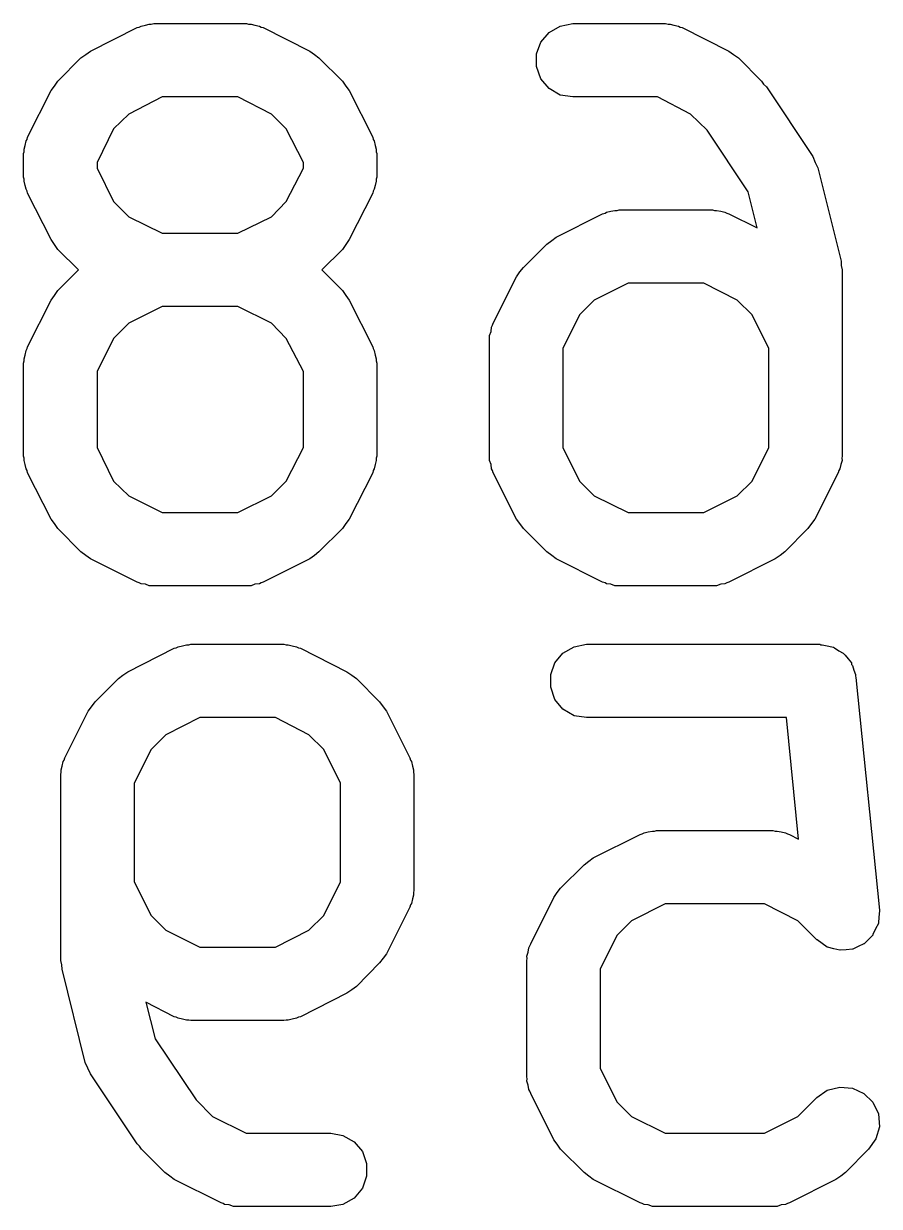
# Model space of a CAD drawing. Extents: x 93.7 to 160.2, y -161.6 to -97.7.
# Drawn here: x 136.581 to 138.331, y -111.822 to -109.402 of the extents above; entities that cross this region are included whole.
import ezdxf

# ---------------------------------------------------------------- set-up
doc = ezdxf.new("R2010")
doc.units = 0
doc.header["$MEASUREMENT"] = 0
doc.layers.add('BLACK', color=7, linetype='CONTINUOUS')

msp = doc.modelspace()

# ---------------------------------------------------------------- linework, layer by layer
at = {"layer": 'Black'}
for p, q in [((136.817, -109.409), (136.821, -109.407)), ((136.821, -109.407), (136.83, -109.405)), ((136.83, -109.405), (136.838, -109.403)), ((136.838, -109.403), (136.842, -109.403)), ((136.842, -109.403), (136.847, -109.402)), ((136.847, -109.402), (137.037, -109.402)), ((137.037, -109.402), (137.041, -109.403)), ((137.041, -109.403), (137.046, -109.403)), ((137.046, -109.403), (137.054, -109.405)), ((137.054, -109.405), (137.063, -109.407)), ((137.063, -109.407), (137.067, -109.409)), ((137.656, -109.42), (137.678, -109.407)), ((137.678, -109.407), (137.704, -109.402)), ((137.704, -109.402), (137.894, -109.402)), ((137.894, -109.402), (137.899, -109.403)), ((137.899, -109.403), (137.903, -109.403)), ((137.903, -109.403), (137.911, -109.405)), ((137.911, -109.405), (137.92, -109.407)), ((137.92, -109.407), (137.924, -109.409)), ((136.718, -109.458), (136.813, -109.41)), ((136.813, -109.41), (136.817, -109.409)), ((137.067, -109.409), (137.071, -109.41)), ((137.071, -109.41), (137.166, -109.458)), ((137.639, -109.44), (137.656, -109.42)), ((137.924, -109.409), (137.928, -109.41)), ((137.928, -109.41), (138.023, -109.458)), ((137.63, -109.464), (137.639, -109.44)), ((136.651, -109.52), (136.698, -109.472)), ((136.698, -109.472), (136.708, -109.465)), ((136.708, -109.465), (136.718, -109.458)), ((137.166, -109.458), (137.176, -109.465)), ((137.176, -109.465), (137.185, -109.472)), ((137.185, -109.472), (137.233, -109.52)), ((137.63, -109.49), (137.63, -109.464)), ((138.023, -109.458), (138.033, -109.465)), ((138.033, -109.465), (138.043, -109.472)), ((138.043, -109.472), (138.09, -109.52)), ((137.639, -109.515), (137.63, -109.49)), ((136.644, -109.53), (136.651, -109.52)), ((137.233, -109.52), (137.24, -109.53)), ((137.656, -109.535), (137.639, -109.515)), ((138.09, -109.52), (138.094, -109.526)), ((138.094, -109.526), (138.1, -109.531)), ((136.589, -109.634), (136.637, -109.539)), ((136.637, -109.539), (136.644, -109.53)), ((136.864, -109.552), (136.796, -109.587)), ((137.019, -109.552), (136.864, -109.552)), ((137.088, -109.587), (137.019, -109.552)), ((137.24, -109.53), (137.247, -109.539)), ((137.247, -109.539), (137.295, -109.634)), ((137.678, -109.548), (137.656, -109.535)), ((137.704, -109.552), (137.678, -109.548)), ((137.877, -109.552), (137.704, -109.552)), ((137.945, -109.587), (137.877, -109.552)), ((138.1, -109.531), (138.195, -109.674)), ((136.796, -109.587), (136.765, -109.617)), ((137.118, -109.617), (137.088, -109.587)), ((137.979, -109.62), (137.945, -109.587)), ((136.765, -109.617), (136.731, -109.686)), ((137.153, -109.686), (137.118, -109.617)), ((138.063, -109.746), (137.979, -109.62)), ((136.584, -109.651), (136.586, -109.642)), ((136.586, -109.642), (136.588, -109.639)), ((136.588, -109.639), (136.589, -109.634)), ((137.295, -109.634), (137.296, -109.639)), ((137.296, -109.639), (137.298, -109.642)), ((137.298, -109.642), (137.3, -109.651)), ((136.581, -109.668), (136.582, -109.664)), ((136.581, -109.716), (136.581, -109.668)), ((136.582, -109.659), (136.584, -109.651)), ((136.582, -109.664), (136.582, -109.659)), ((137.3, -109.651), (137.302, -109.659)), ((137.302, -109.659), (137.302, -109.664)), ((137.302, -109.664), (137.303, -109.668)), ((137.303, -109.668), (137.303, -109.716)), ((138.195, -109.674), (138.2, -109.686)), ((136.731, -109.686), (136.731, -109.698)), ((136.731, -109.698), (136.765, -109.766)), ((137.118, -109.766), (137.153, -109.698)), ((137.153, -109.698), (137.153, -109.686)), ((138.2, -109.686), (138.205, -109.697)), ((138.205, -109.697), (138.253, -109.888)), ((136.582, -109.72), (136.581, -109.716)), ((136.582, -109.724), (136.582, -109.72)), ((137.303, -109.716), (137.302, -109.72)), ((137.302, -109.72), (137.302, -109.724)), ((136.584, -109.733), (136.582, -109.724)), ((136.586, -109.741), (136.584, -109.733)), ((136.588, -109.745), (136.586, -109.741)), ((136.589, -109.749), (136.588, -109.745)), ((137.296, -109.745), (137.295, -109.749)), ((137.298, -109.741), (137.296, -109.745)), ((137.3, -109.733), (137.298, -109.741)), ((137.302, -109.724), (137.3, -109.733)), ((138.081, -109.82), (138.063, -109.746)), ((136.637, -109.844), (136.589, -109.749)), ((136.765, -109.766), (136.796, -109.797)), ((137.088, -109.797), (137.118, -109.766)), ((137.295, -109.749), (137.247, -109.844)), ((137.67, -109.839), (137.765, -109.791)), ((137.765, -109.791), (137.77, -109.79)), ((137.77, -109.79), (137.773, -109.788)), ((137.773, -109.788), (137.782, -109.786)), ((137.782, -109.786), (137.79, -109.784)), ((137.79, -109.784), (137.795, -109.784)), ((137.795, -109.784), (137.799, -109.783)), ((137.799, -109.783), (137.99, -109.783)), ((137.99, -109.783), (137.994, -109.784)), ((137.994, -109.784), (137.998, -109.784)), ((137.998, -109.784), (138.007, -109.786)), ((138.007, -109.786), (138.015, -109.788)), ((138.015, -109.788), (138.019, -109.79)), ((138.019, -109.79), (138.023, -109.791)), ((138.023, -109.791), (138.081, -109.82)), ((136.796, -109.797), (136.864, -109.831)), ((137.019, -109.831), (137.088, -109.797)), ((136.864, -109.831), (137.019, -109.831)), ((137.661, -109.846), (137.67, -109.839)), ((136.644, -109.854), (136.637, -109.844)), ((136.651, -109.864), (136.644, -109.854)), ((136.693, -109.906), (136.651, -109.864)), ((137.233, -109.864), (137.191, -109.906)), ((137.24, -109.854), (137.233, -109.864)), ((137.247, -109.844), (137.24, -109.854)), ((137.603, -109.901), (137.651, -109.853)), ((137.651, -109.853), (137.661, -109.846)), ((138.253, -109.888), (138.253, -109.897)), ((136.651, -109.948), (136.693, -109.906)), ((137.191, -109.906), (137.233, -109.948)), ((137.589, -109.92), (137.596, -109.91)), ((137.596, -109.91), (137.603, -109.901)), ((138.253, -109.897), (138.255, -109.906)), ((138.255, -109.906), (138.255, -110.287)), ((137.541, -110.015), (137.589, -109.92)), ((137.817, -109.933), (137.748, -109.968)), ((137.972, -109.933), (137.817, -109.933)), ((138.04, -109.968), (137.972, -109.933)), ((136.637, -109.968), (136.644, -109.958)), ((136.644, -109.958), (136.651, -109.948)), ((137.233, -109.948), (137.24, -109.958)), ((137.24, -109.958), (137.247, -109.968)), ((136.589, -110.063), (136.637, -109.968)), ((136.864, -109.981), (136.796, -110.015)), ((137.019, -109.981), (136.864, -109.981)), ((137.088, -110.015), (137.019, -109.981)), ((137.247, -109.968), (137.295, -110.063)), ((137.748, -109.968), (137.718, -109.998)), ((138.071, -109.998), (138.04, -109.968)), ((137.718, -109.998), (137.684, -110.067)), ((138.105, -110.067), (138.071, -109.998)), ((136.796, -110.015), (136.765, -110.046)), ((137.118, -110.046), (137.088, -110.015)), ((137.534, -110.04), (137.537, -110.032)), ((137.537, -110.032), (137.538, -110.023)), ((137.538, -110.023), (137.54, -110.019)), ((137.54, -110.019), (137.541, -110.015)), ((136.765, -110.046), (136.731, -110.114)), ((137.153, -110.114), (137.118, -110.046)), ((137.534, -110.045), (137.534, -110.04)), ((137.534, -110.049), (137.534, -110.045)), ((137.534, -110.287), (137.534, -110.049)), ((136.582, -110.088), (136.584, -110.08)), ((136.584, -110.08), (136.586, -110.071)), ((136.586, -110.071), (136.588, -110.067)), ((136.588, -110.067), (136.589, -110.063)), ((137.295, -110.063), (137.296, -110.067)), ((137.296, -110.067), (137.298, -110.071)), ((137.298, -110.071), (137.3, -110.08)), ((137.3, -110.08), (137.302, -110.088)), ((137.684, -110.067), (137.684, -110.269)), ((138.105, -110.269), (138.105, -110.067)), ((136.581, -110.097), (136.582, -110.092)), ((136.581, -110.287), (136.581, -110.097)), ((136.582, -110.092), (136.582, -110.088)), ((137.302, -110.088), (137.302, -110.092)), ((137.302, -110.092), (137.303, -110.097)), ((137.303, -110.097), (137.303, -110.287)), ((136.731, -110.114), (136.731, -110.269)), ((137.153, -110.269), (137.153, -110.114)), ((136.731, -110.269), (136.765, -110.338)), ((137.118, -110.338), (137.153, -110.269)), ((137.684, -110.269), (137.718, -110.338)), ((138.071, -110.338), (138.105, -110.269)), ((136.582, -110.291), (136.581, -110.287)), ((136.582, -110.296), (136.582, -110.291)), ((136.584, -110.304), (136.582, -110.296)), ((137.302, -110.296), (137.3, -110.304)), ((137.303, -110.287), (137.302, -110.291)), ((137.302, -110.291), (137.302, -110.296)), ((137.534, -110.291), (137.534, -110.287)), ((137.534, -110.296), (137.534, -110.291)), ((137.537, -110.304), (137.534, -110.296)), ((138.255, -110.296), (138.252, -110.304)), ((138.255, -110.287), (138.254, -110.291)), ((138.254, -110.291), (138.255, -110.296)), ((136.586, -110.313), (136.584, -110.304)), ((136.588, -110.316), (136.586, -110.313)), ((136.589, -110.321), (136.588, -110.316)), ((136.637, -110.416), (136.589, -110.321)), ((137.295, -110.321), (137.247, -110.416)), ((137.296, -110.316), (137.295, -110.321)), ((137.298, -110.313), (137.296, -110.316)), ((137.3, -110.304), (137.298, -110.313)), ((137.538, -110.313), (137.537, -110.304)), ((137.54, -110.316), (137.538, -110.313)), ((137.541, -110.321), (137.54, -110.316)), ((137.589, -110.416), (137.541, -110.321)), ((138.247, -110.321), (138.199, -110.416)), ((138.248, -110.316), (138.247, -110.321)), ((138.25, -110.313), (138.248, -110.316)), ((138.252, -110.304), (138.25, -110.313)), ((136.765, -110.338), (136.796, -110.368)), ((137.088, -110.368), (137.118, -110.338)), ((137.718, -110.338), (137.748, -110.368)), ((138.04, -110.368), (138.071, -110.338)), ((136.796, -110.368), (136.864, -110.402)), ((137.019, -110.402), (137.088, -110.368)), ((137.748, -110.368), (137.817, -110.402)), ((137.972, -110.402), (138.04, -110.368)), ((136.644, -110.425), (136.637, -110.416)), ((136.864, -110.402), (137.019, -110.402)), ((137.247, -110.416), (137.24, -110.425)), ((137.596, -110.425), (137.589, -110.416)), ((137.817, -110.402), (137.972, -110.402)), ((138.199, -110.416), (138.192, -110.425)), ((136.651, -110.435), (136.644, -110.425)), ((136.698, -110.483), (136.651, -110.435)), ((137.233, -110.435), (137.185, -110.483)), ((137.24, -110.425), (137.233, -110.435)), ((137.603, -110.435), (137.596, -110.425)), ((137.651, -110.483), (137.603, -110.435)), ((138.185, -110.435), (138.138, -110.483)), ((138.192, -110.425), (138.185, -110.435)), ((136.708, -110.49), (136.698, -110.483)), ((136.718, -110.497), (136.708, -110.49)), ((136.813, -110.545), (136.718, -110.497)), ((137.166, -110.497), (137.071, -110.545)), ((137.176, -110.49), (137.166, -110.497)), ((137.185, -110.483), (137.176, -110.49)), ((137.661, -110.49), (137.651, -110.483)), ((137.67, -110.497), (137.661, -110.49)), ((137.765, -110.545), (137.67, -110.497)), ((138.118, -110.497), (138.023, -110.545)), ((138.128, -110.49), (138.118, -110.497)), ((138.138, -110.483), (138.128, -110.49)), ((136.817, -110.546), (136.813, -110.545)), ((137.071, -110.545), (137.067, -110.546)), ((137.77, -110.546), (137.765, -110.545)), ((138.023, -110.545), (138.019, -110.546)), ((136.821, -110.548), (136.817, -110.546)), ((136.83, -110.549), (136.821, -110.548)), ((136.838, -110.552), (136.83, -110.549)), ((136.842, -110.552), (136.838, -110.552)), ((136.847, -110.552), (136.842, -110.552)), ((137.037, -110.552), (136.847, -110.552)), ((137.041, -110.552), (137.037, -110.552)), ((137.046, -110.552), (137.041, -110.552)), ((137.054, -110.549), (137.046, -110.552)), ((137.063, -110.548), (137.054, -110.549)), ((137.067, -110.546), (137.063, -110.548)), ((137.773, -110.548), (137.77, -110.546)), ((137.782, -110.549), (137.773, -110.548)), ((137.79, -110.552), (137.782, -110.549)), ((137.795, -110.552), (137.79, -110.552)), ((137.799, -110.552), (137.795, -110.552)), ((137.99, -110.552), (137.799, -110.552)), ((137.994, -110.552), (137.99, -110.552)), ((137.998, -110.552), (137.994, -110.552)), ((138.007, -110.549), (137.998, -110.552)), ((138.015, -110.548), (138.007, -110.549)), ((138.019, -110.546), (138.015, -110.548)), ((136.794, -110.728), (136.889, -110.68)), ((136.889, -110.68), (136.893, -110.679)), ((136.893, -110.679), (136.897, -110.677)), ((136.897, -110.677), (136.906, -110.675)), ((136.906, -110.675), (136.914, -110.673)), ((136.914, -110.673), (136.919, -110.673)), ((136.919, -110.673), (136.923, -110.672)), ((136.923, -110.672), (137.113, -110.672)), ((137.113, -110.672), (137.118, -110.673)), ((137.118, -110.673), (137.122, -110.673)), ((137.122, -110.673), (137.13, -110.675)), ((137.13, -110.675), (137.139, -110.677)), ((137.139, -110.677), (137.143, -110.679)), ((137.143, -110.679), (137.147, -110.68)), ((137.147, -110.68), (137.242, -110.728)), ((137.667, -110.71), (137.684, -110.69)), ((137.684, -110.69), (137.707, -110.677)), ((137.707, -110.677), (137.732, -110.672)), ((137.732, -110.672), (138.209, -110.672)), ((138.209, -110.672), (138.211, -110.673)), ((138.211, -110.673), (138.214, -110.673)), ((138.214, -110.673), (138.224, -110.675)), ((138.224, -110.675), (138.234, -110.677)), ((138.234, -110.677), (138.237, -110.678)), ((138.237, -110.678), (138.239, -110.679)), ((138.239, -110.679), (138.248, -110.685)), ((138.248, -110.685), (138.257, -110.69)), ((138.257, -110.69), (138.259, -110.692)), ((137.659, -110.734), (137.667, -110.71)), ((138.259, -110.692), (138.261, -110.694)), ((138.261, -110.694), (138.267, -110.702)), ((138.267, -110.702), (138.274, -110.71)), ((138.274, -110.71), (138.274, -110.713)), ((138.274, -110.713), (138.276, -110.715)), ((138.276, -110.715), (138.279, -110.725)), ((136.775, -110.742), (136.784, -110.735)), ((136.784, -110.735), (136.794, -110.728)), ((137.242, -110.728), (137.252, -110.735)), ((137.252, -110.735), (137.262, -110.742)), ((137.659, -110.76), (137.659, -110.734)), ((138.279, -110.725), (138.282, -110.734)), ((138.282, -110.734), (138.282, -110.737)), ((138.282, -110.737), (138.283, -110.74)), ((136.727, -110.79), (136.775, -110.742)), ((137.262, -110.742), (137.309, -110.79)), ((137.667, -110.785), (137.659, -110.76)), ((138.283, -110.74), (138.331, -111.216)), ((137.684, -110.805), (137.667, -110.785)), ((136.665, -110.904), (136.713, -110.809)), ((136.713, -110.809), (136.72, -110.8)), ((136.72, -110.8), (136.727, -110.79)), ((137.309, -110.79), (137.316, -110.8)), ((137.316, -110.8), (137.323, -110.809)), ((137.323, -110.809), (137.371, -110.904)), ((137.707, -110.818), (137.684, -110.805)), ((136.941, -110.822), (136.872, -110.857)), ((137.096, -110.822), (136.941, -110.822)), ((137.164, -110.857), (137.096, -110.822)), ((137.732, -110.822), (137.707, -110.818)), ((138.141, -110.822), (137.732, -110.822)), ((138.166, -111.071), (138.141, -110.822)), ((136.872, -110.857), (136.842, -110.887)), ((137.195, -110.887), (137.164, -110.857)), ((136.664, -110.909), (136.665, -110.904)), ((136.842, -110.887), (136.807, -110.956)), ((137.229, -110.956), (137.195, -110.887)), ((137.371, -110.904), (137.372, -110.909)), ((136.658, -110.929), (136.66, -110.921)), ((136.658, -110.934), (136.658, -110.929)), ((136.66, -110.921), (136.662, -110.912)), ((136.662, -110.912), (136.664, -110.909)), ((137.372, -110.909), (137.374, -110.912)), ((137.374, -110.912), (137.376, -110.921)), ((137.376, -110.921), (137.378, -110.929)), ((137.378, -110.929), (137.378, -110.934)), ((136.657, -110.938), (136.658, -110.934)), ((136.657, -111.319), (136.657, -110.938)), ((136.807, -110.956), (136.807, -111.158)), ((137.229, -111.158), (137.229, -110.956)), ((137.378, -110.934), (137.379, -110.938)), ((137.379, -110.938), (137.379, -111.176)), ((137.871, -111.054), (137.875, -111.053)), ((137.875, -111.053), (138.113, -111.053)), ((138.113, -111.053), (138.118, -111.054)), ((137.746, -111.109), (137.842, -111.061)), ((137.842, -111.061), (137.846, -111.06)), ((137.846, -111.06), (137.85, -111.058)), ((137.85, -111.058), (137.858, -111.056)), ((137.858, -111.056), (137.867, -111.054)), ((137.867, -111.054), (137.871, -111.054)), ((138.118, -111.054), (138.122, -111.054)), ((138.122, -111.054), (138.13, -111.056)), ((138.13, -111.056), (138.139, -111.058)), ((138.139, -111.058), (138.143, -111.06)), ((138.143, -111.06), (138.147, -111.061)), ((138.147, -111.061), (138.166, -111.071)), ((137.679, -111.171), (137.727, -111.123)), ((137.727, -111.123), (137.737, -111.116)), ((137.737, -111.116), (137.746, -111.109)), ((136.807, -111.158), (136.842, -111.227)), ((137.195, -111.227), (137.229, -111.158)), ((137.672, -111.18), (137.679, -111.171)), ((137.376, -111.193), (137.374, -111.202)), ((137.378, -111.185), (137.376, -111.193)), ((137.379, -111.176), (137.378, -111.18)), ((137.378, -111.18), (137.378, -111.185)), ((137.618, -111.285), (137.665, -111.19)), ((137.665, -111.19), (137.672, -111.18)), ((137.371, -111.21), (137.323, -111.305)), ((137.372, -111.205), (137.371, -111.21)), ((137.374, -111.202), (137.372, -111.205)), ((137.893, -111.203), (137.824, -111.238)), ((138.096, -111.203), (137.893, -111.203)), ((138.164, -111.238), (138.096, -111.203)), ((138.331, -111.217), (138.33, -111.23)), ((138.331, -111.216), (138.331, -111.217)), ((138.331, -111.217), (138.331, -111.217)), ((136.842, -111.227), (136.872, -111.257)), ((137.164, -111.257), (137.195, -111.227)), ((137.824, -111.238), (137.794, -111.268)), ((138.203, -111.277), (138.164, -111.238)), ((138.329, -111.243), (138.323, -111.254)), ((138.33, -111.23), (138.329, -111.242)), ((138.329, -111.242), (138.329, -111.243)), ((138.329, -111.243), (138.329, -111.243)), ((136.872, -111.257), (136.941, -111.292)), ((137.096, -111.292), (137.164, -111.257)), ((137.794, -111.268), (137.76, -111.337)), ((138.318, -111.267), (138.309, -111.276)), ((138.323, -111.254), (138.318, -111.266)), ((138.318, -111.266), (138.318, -111.266)), ((138.318, -111.266), (138.318, -111.267)), ((136.941, -111.292), (137.096, -111.292)), ((137.613, -111.302), (137.614, -111.293)), ((137.614, -111.293), (137.616, -111.289)), ((137.616, -111.289), (137.618, -111.285)), ((138.204, -111.277), (138.203, -111.277)), ((138.214, -111.284), (138.204, -111.277)), ((138.204, -111.277), (138.204, -111.277)), ((138.224, -111.292), (138.214, -111.284)), ((138.225, -111.292), (138.224, -111.292)), ((138.238, -111.295), (138.225, -111.292)), ((138.225, -111.292), (138.225, -111.292)), ((138.25, -111.298), (138.238, -111.295)), ((138.288, -111.29), (138.277, -111.296)), ((138.299, -111.285), (138.288, -111.29)), ((138.3, -111.285), (138.299, -111.285)), ((138.309, -111.276), (138.3, -111.285)), ((138.3, -111.285), (138.3, -111.285)), ((136.659, -111.328), (136.657, -111.319)), ((137.316, -111.314), (137.309, -111.324)), ((137.323, -111.305), (137.316, -111.314)), ((137.61, -111.31), (137.613, -111.302)), ((137.611, -111.315), (137.61, -111.31)), ((137.61, -111.319), (137.611, -111.315)), ((137.61, -111.557), (137.61, -111.319)), ((138.251, -111.298), (138.25, -111.298)), ((138.25, -111.298), (138.25, -111.298)), ((138.263, -111.297), (138.251, -111.298)), ((138.276, -111.296), (138.263, -111.297)), ((138.277, -111.296), (138.276, -111.296)), ((138.276, -111.296), (138.276, -111.296)), ((136.66, -111.337), (136.659, -111.328)), ((136.707, -111.528), (136.66, -111.337)), ((137.309, -111.324), (137.262, -111.372)), ((137.76, -111.337), (137.76, -111.539)), ((137.242, -111.386), (137.147, -111.434)), ((137.252, -111.379), (137.242, -111.386)), ((137.262, -111.372), (137.252, -111.379)), ((136.889, -111.434), (136.831, -111.404)), ((136.831, -111.404), (136.85, -111.479)), ((136.893, -111.435), (136.889, -111.434)), ((136.897, -111.437), (136.893, -111.435)), ((136.906, -111.439), (136.897, -111.437)), ((136.914, -111.441), (136.906, -111.439)), ((136.919, -111.441), (136.914, -111.441)), ((136.923, -111.442), (136.919, -111.441)), ((137.118, -111.441), (137.113, -111.442)), ((137.122, -111.441), (137.118, -111.441)), ((137.13, -111.439), (137.122, -111.441)), ((137.139, -111.437), (137.13, -111.439)), ((137.143, -111.435), (137.139, -111.437)), ((137.147, -111.434), (137.143, -111.435)), ((137.113, -111.442), (136.923, -111.442)), ((136.85, -111.479), (136.934, -111.604)), ((136.712, -111.539), (136.707, -111.528)), ((136.718, -111.551), (136.712, -111.539)), ((136.813, -111.694), (136.718, -111.551)), ((137.611, -111.561), (137.61, -111.557)), ((137.61, -111.566), (137.611, -111.561)), ((137.76, -111.539), (137.794, -111.608)), ((137.613, -111.574), (137.61, -111.566)), ((137.614, -111.583), (137.613, -111.574)), ((137.616, -111.586), (137.614, -111.583)), ((137.618, -111.591), (137.616, -111.586)), ((138.203, -111.599), (138.224, -111.584)), ((138.224, -111.584), (138.25, -111.578)), ((138.25, -111.578), (138.276, -111.58)), ((138.276, -111.58), (138.299, -111.591)), ((136.934, -111.604), (136.967, -111.638)), ((137.665, -111.686), (137.618, -111.591)), ((137.794, -111.608), (137.824, -111.638)), ((138.164, -111.638), (138.203, -111.599)), ((138.299, -111.591), (138.318, -111.609)), ((138.318, -111.609), (138.329, -111.633)), ((138.329, -111.633), (138.331, -111.659)), ((136.967, -111.638), (137.036, -111.672)), ((137.824, -111.638), (137.893, -111.672)), ((138.096, -111.672), (138.164, -111.638)), ((137.036, -111.672), (137.209, -111.672)), ((137.209, -111.672), (137.234, -111.677)), ((137.234, -111.677), (137.257, -111.69)), ((137.893, -111.672), (138.096, -111.672)), ((138.331, -111.659), (138.324, -111.684)), ((136.818, -111.699), (136.813, -111.694)), ((136.822, -111.705), (136.818, -111.699)), ((136.87, -111.753), (136.822, -111.705)), ((137.257, -111.69), (137.274, -111.71)), ((137.672, -111.695), (137.665, -111.686)), ((137.679, -111.705), (137.672, -111.695)), ((137.727, -111.753), (137.679, -111.705)), ((138.309, -111.705), (138.262, -111.753)), ((138.324, -111.684), (138.309, -111.705)), ((137.274, -111.71), (137.282, -111.734)), ((136.88, -111.76), (136.87, -111.753)), ((137.282, -111.734), (137.282, -111.76)), ((137.737, -111.76), (137.727, -111.753)), ((138.262, -111.753), (138.252, -111.76)), ((136.889, -111.767), (136.88, -111.76)), ((136.985, -111.815), (136.889, -111.767)), ((137.282, -111.76), (137.274, -111.785)), ((137.746, -111.767), (137.737, -111.76)), ((137.842, -111.815), (137.746, -111.767)), ((138.242, -111.767), (138.147, -111.815)), ((138.252, -111.76), (138.242, -111.767)), ((137.274, -111.785), (137.257, -111.805)), ((136.989, -111.816), (136.985, -111.815)), ((136.992, -111.818), (136.989, -111.816)), ((137.001, -111.819), (136.992, -111.818)), ((137.01, -111.822), (137.001, -111.819)), ((137.014, -111.822), (137.01, -111.822)), ((137.018, -111.822), (137.014, -111.822)), ((137.209, -111.822), (137.018, -111.822)), ((137.234, -111.818), (137.209, -111.822)), ((137.257, -111.805), (137.234, -111.818)), ((137.846, -111.816), (137.842, -111.815)), ((137.85, -111.818), (137.846, -111.816)), ((137.858, -111.819), (137.85, -111.818)), ((137.867, -111.822), (137.858, -111.819)), ((137.871, -111.822), (137.867, -111.822)), ((137.875, -111.822), (137.871, -111.822)), ((138.113, -111.822), (137.875, -111.822)), ((138.118, -111.822), (138.113, -111.822)), ((138.122, -111.822), (138.118, -111.822)), ((138.13, -111.819), (138.122, -111.822)), ((138.139, -111.818), (138.13, -111.819)), ((138.143, -111.816), (138.139, -111.818)), ((138.147, -111.815), (138.143, -111.816))]:
    msp.add_line(p, q, dxfattribs=at)

doc.saveas('drawing.dxf')
